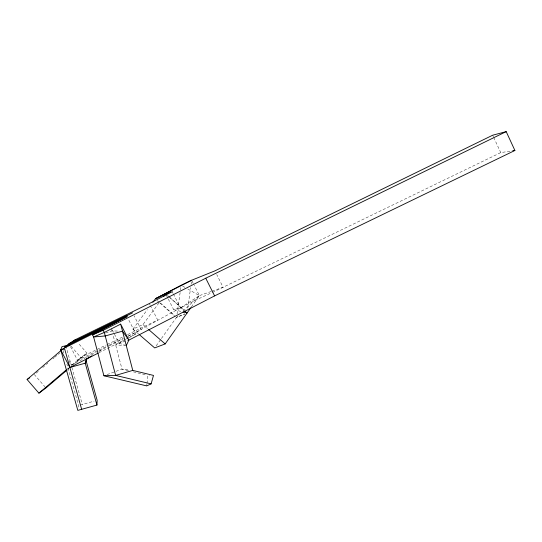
<?xml version="1.0" encoding="UTF-8"?>
<svg xmlns="http://www.w3.org/2000/svg" width="542" height="542" viewBox="0 0 542 542"><rect width="100%" height="100%" fill="white"/><g stroke="black" fill="none" stroke-linecap="round" stroke-linejoin="round"><path stroke-width="0.41" stroke-dasharray="2.71 2.03" d="M146.686 385.89L146.875 384.278M146.977 383.465L147.939 375.376L149.524 375.389M187.776 308.08L190.635 287.599M191.096 284.32L191.434 281.86M177.051 314.028L180.357 290.993M180.479 290.173L181.191 285.241M78.312 407.083L78.563 405.43L66.923 364.183M191.353 306.982L199.402 295.627L211.245 291.447M156.13 345.904L160.954 339.17M161.435 338.493L176.374 317.612L184.795 313.981M138.508 333.933L132.905 329.089L142.959 324.583L158.759 303.202M132.905 329.089L147.363 309.665M177.783 316.176L176.584 317.321L184.836 313.92M38.265 371.372L34.431 374.651L44.864 386.697M42.737 367.551L47.852 363.174M52.967 358.804L54.247 357.706M54.884 357.164L57.438 354.976M58.082 354.427L59.999 352.788M67.262 369.068L68.549 367.971M71.768 365.233L80.853 357.517L86.937 353.147L78.095 342.883M67.723 369.475L69.003 368.384M73.482 364.576L86.937 353.147M70.46 346.595L77.567 360.308L83.725 355.877L106.367 344.895M98.813 351.595L102.987 349.048M126.272 345.572L115.642 344.908L127.878 338.418M128.61 338.018L135.92 334.001L135.432 332.673M99.03 352.7L125.378 339.346M126.13 338.96L135.92 334.001L128.149 318.791M86.429 357.408L71.226 365.078L68.915 360.626M87.154 357.043L96.198 352.476M99.213 350.952L108.265 346.385M109.023 345.999L123.359 338.764M127.885 336.48C155.784 321.894 182.742 305.478 211.665 292.809M212.423 292.443L500.74 152.6L513.233 150.723M107.12 344.529L122.966 336.846M127.499 334.651L157.688 320.017L150.466 305.796M77.567 360.308L108.644 345.389M109.403 345.024L123.048 338.472M128.352 335.925L141.238 329.739L134.111 315.769M107.052 374.59L122.004 369.116L128.63 369.908M212.03 291.169L223.08 287.274L216.759 274.598M105.588 333.025L111.97 330.925L118.454 331.074M112.255 329.895L119.105 343.235L128.861 340.125M80.074 405.084L94.037 401.188M72.797 364.637L71.226 365.078L66.009 346.548M168.318 299.089L173.623 309.584L180.445 307.951L199.402 295.627L194.246 285.356M128.488 370.681L122.004 369.116L113.197 335.586M133.352 371.853L147.133 375.186M173.623 309.584L181.543 311.589M119.105 343.235L124.68 345.051M182.647 286.068L184.829 287.314M187.742 288.981L199.402 295.627L183.785 310.471L180.445 307.951L173.359 293.92M167.525 295.451L169.389 297.05M170.005 297.585L184.063 310.207M142.959 324.583L147.404 328.452M160.507 303.046L174.104 315.119M157.194 300.593L159.05 302.24M159.673 302.788L175.134 316.514M168.819 296.664L183.941 310.18M71.124 346.223L80.853 357.517M149.328 303.547L150.087 305.044M172.241 291.704L172.986 293.181M166.8 296.095L167.939 298.344M192.037 280.959L193.873 284.625M492.685 135.209L493.383 136.72M493.735 137.478L500.74 152.6M71.91 367.496L82.343 404.556M63.048 350.437L63.963 353.675M111.327 328.486L112.377 332.483"/><path stroke-width="0.81" d="M65.108 347.679L65.785 345.742L61.984 346.656L60.745 349.915L77.818 410.375L96.95 405.07L97.16 400.294L86.151 360.918L86.754 358.587M103.901 375.742L146.686 385.89L151.116 383.878L153.488 375.416L132.763 370.403L115.636 375.416L103.901 375.742L93.617 336.968L92.533 334.868L127.038 316.616L126.767 315.681L64.613 346.887L132.614 312.829L68.963 343.709L66.422 345.884M96.95 405.07L85.236 363.187L86.673 358.574M127.038 316.616L60.745 349.915L69.871 367.476L85.236 363.187L86.984 358.804L91.855 355.837M85.236 363.187L86.151 360.918M126.272 345.572L128.861 340.125L214.598 295.898L514.9 150.473L506.201 131.625L492.685 135.209L214.896 270.871L191.665 280.228L181.191 285.241L155.554 298.656L191.665 280.228M139.131 334.468L154.687 347.93L165.161 343.919L190.879 307.653M163.691 296.521L165.669 293.845L172.241 291.704L149.328 303.547L75.338 339.671L68.963 343.709L69.708 345.152M152.851 302.294L155.337 298.947L165.669 293.845L166.428 295.343M67.079 370.017L45.962 387.964L38.922 393.153L27.1 379.515L61.348 350.22M72.777 341.86L75.338 339.671M38.922 393.153L66.619 369.617M27.1 379.515L29.763 377.747M92.533 334.868L103.197 330.302L205.743 278.215L506.201 131.625M120.67 324.116L104.301 332.442L93.617 336.968L105.229 335.959L122.506 331.162L128.861 340.125L120.67 324.116L132.763 370.403M69.871 367.476L98.278 353.079M60.745 349.915L64.654 348.973L81.706 409.474M513.233 150.723L514.9 150.473M151.116 383.878L115.636 375.416L104.301 332.442L103.197 330.302M183.128 311.989L187.085 312.991L184.429 310.979M148.671 329.556L165.161 343.919M205.743 278.215L214.598 295.898"/></g></svg>
